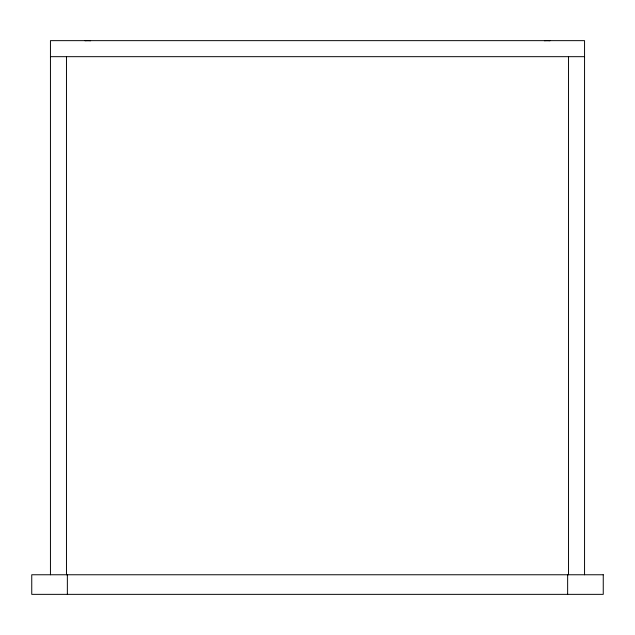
<?xml version="1.0" encoding="UTF-8"?>
<svg xmlns="http://www.w3.org/2000/svg" width="635" height="635" viewBox="0 0 635 635"><rect width="100%" height="100%" fill="white"/><g stroke="black" fill="none" stroke-linecap="round" stroke-linejoin="round"><path stroke-width="0.95" d="M50.443 56.674L584.557 56.674M584.557 574.762L584.557 40.648L50.443 40.648L50.443 574.762M568.531 56.674L568.531 574.762M567.642 574.762L567.642 594.352M67.358 574.762L67.358 594.352M66.469 56.674L66.469 574.762M85.05 40.759A35.608 35.608 0 0 1 90.614 40.759M544.385 40.759A35.608 35.608 0 0 1 549.95 40.759M603.25 574.762L31.75 574.762L31.75 594.352L603.25 594.352L603.25 574.762"/></g></svg>
